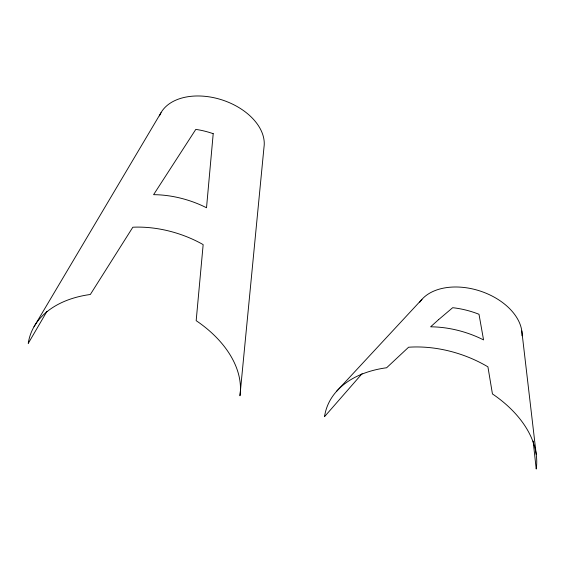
<?xml version="1.0" encoding="UTF-8"?>
<svg xmlns="http://www.w3.org/2000/svg" width="565" height="565" viewBox="0 0 565 565"><rect width="100%" height="100%" fill="white"/><g stroke="black" fill="none" stroke-linecap="round" stroke-linejoin="round"><path stroke-width="0.85" d="M46.93 311.414L28.25 343.4A109.426 71.79 18.1 0 1 88.747 294.711L90.322 294.506L132.832 227.236L134.35 227.158A91.064 59.742 18.1 0 1 201.769 243.833L203.16 244.631L196.175 320.68L197.581 321.626A109.426 71.79 18.1 0 1 239.948 395.761L263.996 147.175A54.713 35.892 18.1 0 0 220.237 99.348A54.713 35.892 18.1 0 0 159.492 115.889M33.992 326.789L161.018 112.689M362.13 373.62L324.522 416.673A109.426 71.79 18.1 0 1 385.026 367.977L386.601 367.78L408.587 347.228A95.909 62.92 18.1 0 1 487.92 366.847L492.447 393.953L493.859 394.9A109.426 71.79 18.1 0 1 536.22 469.035L533.141 441.117M336.627 391.27L421.984 299.316M521.799 330.956L536.249 454.557M419.746 302.19A54.713 35.892 18.1 0 1 480.158 291.039A54.713 35.892 18.1 0 1 522.018 335.829M213.21 133.686L206.522 207.751L203.216 206.147A82.066 53.844 18.1 0 0 157.126 194.748L153.595 194.664L195.808 129.385L198.499 129.823A63.711 41.796 18.1 0 1 210.583 132.81L213.21 133.686M438.595 319.642L430.629 326.81L434.16 326.895A82.066 53.844 18.1 0 1 480.25 338.294L483.555 339.897L479 314.281L478.555 314.098A68.556 44.974 18.1 0 0 452.685 307.699L438.595 319.642"/></g></svg>
